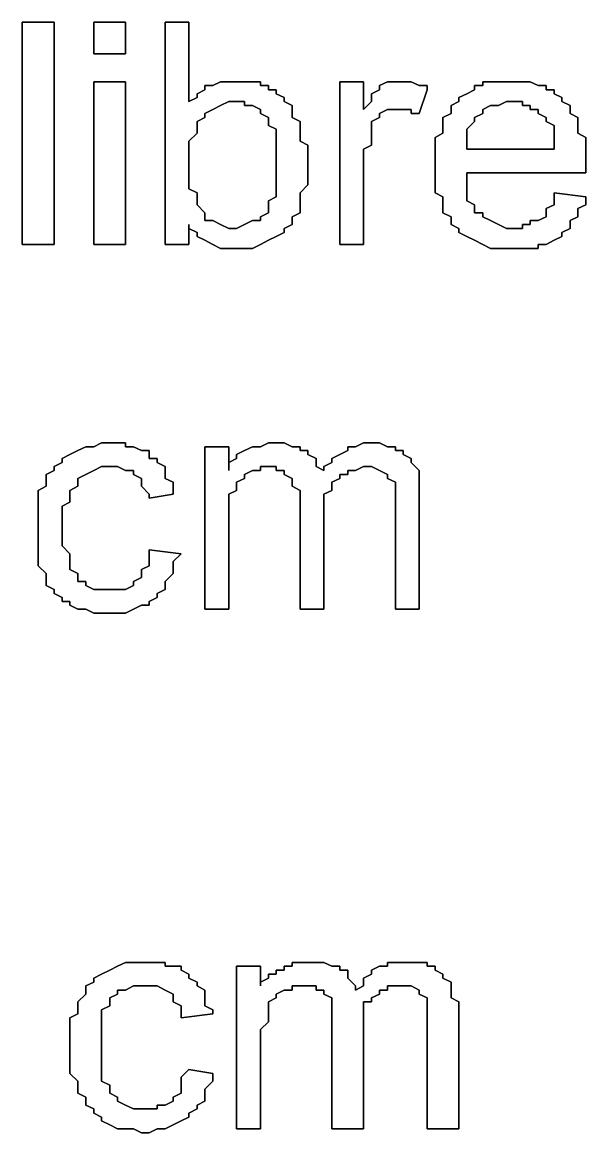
# Model space of a CAD drawing. Header units: metres. Extents: x 2.9 to 42.8, y 1.7 to 28.7.
# Drawn here: x 38.5762 to 38.8267, y 20.2424 to 20.7363 of the extents above; entities that cross this region are included whole.
import ezdxf

# ---------------------------------------------------------------- set-up
doc = ezdxf.new("R2010")
doc.units = ezdxf.units.M
doc.layers.add('GRIS', color=8, linetype='Continuous')

msp = doc.modelspace()

# ---------------------------------------------------------------- linework, layer by layer
at = {"layer": 'GRIS', "lineweight": -3}
for points in [[(38.5904, 20.7363), (38.5762, 20.7363), (38.5904, 20.7363)], [(38.5762, 20.7363), (38.5762, 20.6375), (38.5762, 20.7363)], [(38.5904, 20.6375), (38.5904, 20.7363), (38.5904, 20.6375)], [(38.6221, 20.7363), (38.608, 20.7363), (38.6221, 20.7363)], [(38.608, 20.7363), (38.608, 20.7222), (38.608, 20.7363)], [(38.6221, 20.7222), (38.6221, 20.7363), (38.6221, 20.7222)], [(38.6503, 20.7363), (38.6398, 20.7363), (38.6503, 20.7363)], [(38.6398, 20.7363), (38.6398, 20.6375), (38.6398, 20.7363)], [(38.6503, 20.701), (38.6503, 20.7363), (38.6503, 20.701)], [(38.608, 20.7222), (38.6221, 20.7222), (38.608, 20.7222)], [(38.6221, 20.7098), (38.608, 20.7098), (38.6221, 20.7098)], [(38.608, 20.7098), (38.608, 20.6375), (38.608, 20.7098)], [(38.6221, 20.6375), (38.6221, 20.7098), (38.6221, 20.6375)], [(38.6644, 20.7098), (38.6609, 20.7081), (38.6644, 20.7098)], [(38.668, 20.7098), (38.6644, 20.7098), (38.668, 20.7098)], [(38.6715, 20.7098), (38.668, 20.7098), (38.6715, 20.7098)], [(38.675, 20.7098), (38.6715, 20.7098), (38.675, 20.7098)], [(38.6786, 20.7098), (38.675, 20.7098), (38.6786, 20.7098)], [(38.6821, 20.7098), (38.6786, 20.7098), (38.6821, 20.7098)], [(38.6821, 20.7081), (38.6821, 20.7098), (38.6821, 20.7081)], [(38.7279, 20.7098), (38.7174, 20.7098), (38.7279, 20.7098)], [(38.7174, 20.7098), (38.7174, 20.6375), (38.7174, 20.7098)], [(38.7279, 20.6975), (38.7279, 20.7098), (38.7279, 20.6975)], [(38.7385, 20.7098), (38.735, 20.7081), (38.7385, 20.7098)], [(38.7421, 20.7098), (38.7385, 20.7098), (38.7421, 20.7098)], [(38.7456, 20.7098), (38.7421, 20.7098), (38.7456, 20.7098)], [(38.7491, 20.7098), (38.7456, 20.7098), (38.7491, 20.7098)], [(38.7526, 20.7081), (38.7491, 20.7098), (38.7526, 20.7081)], [(38.7844, 20.7098), (38.7809, 20.7098), (38.7844, 20.7098)], [(38.7809, 20.7098), (38.7809, 20.7081), (38.7809, 20.7098)], [(38.7879, 20.7098), (38.7844, 20.7098), (38.7879, 20.7098)], [(38.7914, 20.7098), (38.7879, 20.7098), (38.7914, 20.7098)], [(38.795, 20.7098), (38.7914, 20.7098), (38.795, 20.7098)], [(38.7985, 20.7098), (38.795, 20.7098), (38.7985, 20.7098)], [(38.802, 20.7098), (38.7985, 20.7098), (38.802, 20.7098)], [(38.8056, 20.7081), (38.802, 20.7098), (38.8056, 20.7081)], [(38.6574, 20.7063), (38.6539, 20.7045), (38.6574, 20.7063)], [(38.6539, 20.7045), (38.6539, 20.7028), (38.6539, 20.7045)], [(38.6609, 20.7081), (38.6574, 20.7081), (38.6609, 20.7081)], [(38.6574, 20.7081), (38.6574, 20.7063), (38.6574, 20.7081)], [(38.6856, 20.7081), (38.6821, 20.7081), (38.6856, 20.7081)], [(38.6856, 20.7063), (38.6856, 20.7081), (38.6856, 20.7063)], [(38.6891, 20.7063), (38.6856, 20.7063), (38.6891, 20.7063)], [(38.6891, 20.7045), (38.6891, 20.7063), (38.6891, 20.7045)], [(38.6927, 20.7028), (38.6891, 20.7045), (38.6927, 20.7028)], [(38.735, 20.7063), (38.7315, 20.7045), (38.735, 20.7063)], [(38.7315, 20.7045), (38.7315, 20.7028), (38.7315, 20.7045)], [(38.735, 20.7081), (38.735, 20.7063), (38.735, 20.7081)], [(38.7562, 20.7081), (38.7526, 20.7081), (38.7562, 20.7081)], [(38.7526, 20.6957), (38.7562, 20.7063), (38.7526, 20.6957)], [(38.7562, 20.7063), (38.7562, 20.7081), (38.7562, 20.7063)], [(38.7738, 20.7045), (38.7703, 20.7028), (38.7738, 20.7045)], [(38.7773, 20.7063), (38.7738, 20.7045), (38.7773, 20.7063)], [(38.7809, 20.7081), (38.7773, 20.7081), (38.7809, 20.7081)], [(38.7773, 20.7081), (38.7773, 20.7063), (38.7773, 20.7081)], [(38.8091, 20.7081), (38.8056, 20.7081), (38.8091, 20.7081)], [(38.8091, 20.7063), (38.8091, 20.7081), (38.8091, 20.7063)], [(38.8126, 20.7063), (38.8091, 20.7063), (38.8126, 20.7063)], [(38.8126, 20.7045), (38.8126, 20.7063), (38.8126, 20.7045)], [(38.8161, 20.7028), (38.8126, 20.7045), (38.8161, 20.7028)], [(38.6539, 20.7028), (38.6503, 20.701), (38.6539, 20.7028)], [(38.6644, 20.6992), (38.668, 20.701), (38.6644, 20.6992)], [(38.668, 20.701), (38.6715, 20.701), (38.668, 20.701)], [(38.6715, 20.701), (38.675, 20.701), (38.6715, 20.701)], [(38.675, 20.701), (38.675, 20.6992), (38.675, 20.701)], [(38.6927, 20.701), (38.6927, 20.7028), (38.6927, 20.701)], [(38.6962, 20.6992), (38.6927, 20.701), (38.6962, 20.6992)], [(38.7315, 20.701), (38.7279, 20.6975), (38.7315, 20.701)], [(38.7315, 20.7028), (38.7315, 20.701), (38.7315, 20.7028)], [(38.7703, 20.701), (38.7668, 20.6992), (38.7703, 20.701)], [(38.7703, 20.7028), (38.7703, 20.701), (38.7703, 20.7028)], [(38.7879, 20.6992), (38.7914, 20.701), (38.7879, 20.6992)], [(38.7914, 20.701), (38.795, 20.701), (38.7914, 20.701)], [(38.795, 20.701), (38.7985, 20.701), (38.795, 20.701)], [(38.7985, 20.701), (38.7985, 20.6992), (38.7985, 20.701)], [(38.8161, 20.701), (38.8161, 20.7028), (38.8161, 20.701)], [(38.8197, 20.6992), (38.8161, 20.701), (38.8197, 20.6992)], [(38.6574, 20.6957), (38.6609, 20.6975), (38.6574, 20.6957)], [(38.6574, 20.6939), (38.6574, 20.6957), (38.6574, 20.6939)], [(38.6609, 20.6975), (38.6644, 20.6992), (38.6609, 20.6975)], [(38.675, 20.6992), (38.6786, 20.6992), (38.675, 20.6992)], [(38.6786, 20.6992), (38.6821, 20.6975), (38.6786, 20.6992)], [(38.6821, 20.6975), (38.6821, 20.6957), (38.6821, 20.6975)], [(38.6821, 20.6957), (38.6856, 20.6939), (38.6821, 20.6957)], [(38.6962, 20.6975), (38.6962, 20.6992), (38.6962, 20.6975)], [(38.6962, 20.6939), (38.6962, 20.6975), (38.6962, 20.6939)], [(38.735, 20.6957), (38.7385, 20.6975), (38.735, 20.6957)], [(38.735, 20.6939), (38.735, 20.6957), (38.735, 20.6939)], [(38.7385, 20.6975), (38.7421, 20.6975), (38.7385, 20.6975)], [(38.7421, 20.6975), (38.7456, 20.6975), (38.7421, 20.6975)], [(38.7456, 20.6975), (38.7491, 20.6975), (38.7456, 20.6975)], [(38.7491, 20.6975), (38.7491, 20.6957), (38.7491, 20.6975)], [(38.7491, 20.6957), (38.7526, 20.6957), (38.7491, 20.6957)], [(38.7668, 20.6957), (38.7632, 20.6939), (38.7668, 20.6957)], [(38.7668, 20.6992), (38.7668, 20.6975), (38.7668, 20.6992)], [(38.7668, 20.6975), (38.7668, 20.6957), (38.7668, 20.6975)], [(38.7773, 20.6939), (38.7809, 20.6957), (38.7773, 20.6939)], [(38.7809, 20.6975), (38.7844, 20.6992), (38.7809, 20.6975)], [(38.7809, 20.6957), (38.7809, 20.6975), (38.7809, 20.6957)], [(38.7844, 20.6992), (38.7879, 20.6992), (38.7844, 20.6992)], [(38.7985, 20.6992), (38.802, 20.6992), (38.7985, 20.6992)], [(38.802, 20.6992), (38.802, 20.6975), (38.802, 20.6992)], [(38.802, 20.6975), (38.8056, 20.6975), (38.802, 20.6975)], [(38.8056, 20.6975), (38.8056, 20.6957), (38.8056, 20.6975)], [(38.8056, 20.6957), (38.8091, 20.6939), (38.8056, 20.6957)], [(38.8197, 20.6975), (38.8197, 20.6992), (38.8197, 20.6975)], [(38.8197, 20.6957), (38.8197, 20.6975), (38.8197, 20.6957)], [(38.8232, 20.6939), (38.8197, 20.6957), (38.8232, 20.6939)], [(38.6539, 20.6922), (38.6574, 20.6939), (38.6539, 20.6922)], [(38.6539, 20.6904), (38.6539, 20.6922), (38.6539, 20.6904)], [(38.6539, 20.6887), (38.6539, 20.6904), (38.6539, 20.6887)], [(38.6856, 20.6939), (38.6856, 20.6922), (38.6856, 20.6939)], [(38.6856, 20.6922), (38.6856, 20.6904), (38.6856, 20.6922)], [(38.6856, 20.6904), (38.6891, 20.6887), (38.6856, 20.6904)], [(38.6997, 20.6922), (38.6962, 20.6939), (38.6997, 20.6922)], [(38.6997, 20.6904), (38.6997, 20.6922), (38.6997, 20.6904)], [(38.6997, 20.6887), (38.6997, 20.6904), (38.6997, 20.6887)], [(38.7315, 20.6922), (38.735, 20.6939), (38.7315, 20.6922)], [(38.7315, 20.6904), (38.7315, 20.6922), (38.7315, 20.6904)], [(38.7315, 20.6887), (38.7315, 20.6904), (38.7315, 20.6887)], [(38.7632, 20.6939), (38.7632, 20.6922), (38.7632, 20.6939)], [(38.7632, 20.6922), (38.7632, 20.6904), (38.7632, 20.6922)], [(38.7632, 20.6904), (38.7632, 20.6869), (38.7632, 20.6904)], [(38.7738, 20.6887), (38.7773, 20.6922), (38.7738, 20.6887)], [(38.7773, 20.6922), (38.7773, 20.6939), (38.7773, 20.6922)], [(38.8091, 20.6939), (38.8091, 20.6922), (38.8091, 20.6939)], [(38.8091, 20.6922), (38.8126, 20.6904), (38.8091, 20.6922)], [(38.8126, 20.6904), (38.8126, 20.6869), (38.8126, 20.6904)], [(38.8232, 20.6922), (38.8232, 20.6939), (38.8232, 20.6922)], [(38.8232, 20.6904), (38.8232, 20.6922), (38.8232, 20.6904)], [(38.8232, 20.6869), (38.8232, 20.6904), (38.8232, 20.6869)], [(38.6503, 20.6834), (38.6539, 20.6869), (38.6503, 20.6834)], [(38.6539, 20.6869), (38.6539, 20.6887), (38.6539, 20.6869)], [(38.6891, 20.6887), (38.6891, 20.6869), (38.6891, 20.6887)], [(38.6891, 20.6869), (38.6891, 20.6834), (38.6891, 20.6869)], [(38.6997, 20.6869), (38.6997, 20.6887), (38.6997, 20.6869)], [(38.6997, 20.6834), (38.6997, 20.6869), (38.6997, 20.6834)], [(38.7315, 20.6869), (38.7315, 20.6887), (38.7315, 20.6869)], [(38.7315, 20.6851), (38.7315, 20.6869), (38.7315, 20.6851)], [(38.7315, 20.6816), (38.7315, 20.6851), (38.7315, 20.6816)], [(38.7632, 20.6869), (38.7597, 20.6851), (38.7632, 20.6869)], [(38.7597, 20.6851), (38.7597, 20.6834), (38.7597, 20.6851)], [(38.7738, 20.6869), (38.7738, 20.6887), (38.7738, 20.6869)], [(38.7738, 20.6851), (38.7738, 20.6869), (38.7738, 20.6851)], [(38.7738, 20.6834), (38.7738, 20.6851), (38.7738, 20.6834)], [(38.8126, 20.6869), (38.8126, 20.6851), (38.8126, 20.6869)], [(38.8126, 20.6851), (38.8126, 20.6834), (38.8126, 20.6851)], [(38.8267, 20.6851), (38.8232, 20.6869), (38.8267, 20.6851)], [(38.8267, 20.6834), (38.8267, 20.6851), (38.8267, 20.6834)], [(38.6503, 20.6816), (38.6503, 20.6834), (38.6503, 20.6816)], [(38.6503, 20.6798), (38.6503, 20.6816), (38.6503, 20.6798)], [(38.6503, 20.6763), (38.6503, 20.6798), (38.6503, 20.6763)], [(38.6891, 20.6834), (38.6891, 20.6816), (38.6891, 20.6834)], [(38.6891, 20.6816), (38.6891, 20.6781), (38.6891, 20.6816)], [(38.7032, 20.6816), (38.6997, 20.6834), (38.7032, 20.6816)], [(38.7032, 20.6798), (38.7032, 20.6816), (38.7032, 20.6798)], [(38.7032, 20.6763), (38.7032, 20.6798), (38.7032, 20.6763)], [(38.7279, 20.6798), (38.7315, 20.6816), (38.7279, 20.6798)], [(38.7279, 20.6763), (38.7279, 20.6798), (38.7279, 20.6763)], [(38.7597, 20.6834), (38.7597, 20.6798), (38.7597, 20.6834)], [(38.7597, 20.6798), (38.7597, 20.6781), (38.7597, 20.6798)], [(38.7738, 20.6798), (38.7738, 20.6834), (38.7738, 20.6798)], [(38.8126, 20.6798), (38.7738, 20.6798), (38.8126, 20.6798)], [(38.8126, 20.6834), (38.8126, 20.6798), (38.8126, 20.6834)], [(38.8267, 20.6798), (38.8267, 20.6834), (38.8267, 20.6798)], [(38.8267, 20.6781), (38.8267, 20.6798), (38.8267, 20.6781)], [(38.6503, 20.6728), (38.6503, 20.6763), (38.6503, 20.6728)], [(38.6891, 20.6781), (38.6891, 20.6763), (38.6891, 20.6781)], [(38.6891, 20.6763), (38.6891, 20.6728), (38.6891, 20.6763)], [(38.7032, 20.6745), (38.7032, 20.6763), (38.7032, 20.6745)], [(38.7279, 20.6745), (38.7279, 20.6763), (38.7279, 20.6745)], [(38.7597, 20.6781), (38.7597, 20.6745), (38.7597, 20.6781)], [(38.8267, 20.6745), (38.8267, 20.6781), (38.8267, 20.6745)], [(38.6503, 20.671), (38.6503, 20.6728), (38.6503, 20.671)], [(38.6503, 20.6675), (38.6503, 20.671), (38.6503, 20.6675)], [(38.6891, 20.6728), (38.6891, 20.6693), (38.6891, 20.6728)], [(38.7032, 20.671), (38.7032, 20.6745), (38.7032, 20.671)], [(38.7032, 20.6693), (38.7032, 20.671), (38.7032, 20.6693)], [(38.7279, 20.6375), (38.7279, 20.6745), (38.7279, 20.6375)], [(38.7597, 20.6745), (38.7597, 20.6728), (38.7597, 20.6745)], [(38.7597, 20.6728), (38.7597, 20.671), (38.7597, 20.6728)], [(38.7597, 20.671), (38.7597, 20.6675), (38.7597, 20.671)], [(38.8267, 20.6728), (38.8267, 20.6745), (38.8267, 20.6728)], [(38.8267, 20.671), (38.8267, 20.6728), (38.8267, 20.671)], [(38.8267, 20.6693), (38.8267, 20.671), (38.8267, 20.6693)], [(38.6503, 20.664), (38.6503, 20.6675), (38.6503, 20.664)], [(38.6891, 20.6693), (38.6891, 20.6657), (38.6891, 20.6693)], [(38.6891, 20.6657), (38.6891, 20.664), (38.6891, 20.6657)], [(38.7032, 20.6657), (38.7032, 20.6693), (38.7032, 20.6657)], [(38.7032, 20.664), (38.7032, 20.6657), (38.7032, 20.664)], [(38.7597, 20.6675), (38.7597, 20.6657), (38.7597, 20.6675)], [(38.7597, 20.6657), (38.7597, 20.6622), (38.7597, 20.6657)], [(38.7738, 20.6675), (38.7738, 20.6693), (38.7738, 20.6675)], [(38.7738, 20.6693), (38.8267, 20.6693), (38.7738, 20.6693)], [(38.7738, 20.664), (38.7738, 20.6675), (38.7738, 20.664)], [(38.6503, 20.6622), (38.6503, 20.664), (38.6503, 20.6622)], [(38.6539, 20.6604), (38.6503, 20.6622), (38.6539, 20.6604)], [(38.6539, 20.6587), (38.6539, 20.6604), (38.6539, 20.6587)], [(38.6891, 20.664), (38.6891, 20.6622), (38.6891, 20.664)], [(38.6891, 20.6622), (38.6891, 20.6587), (38.6891, 20.6622)], [(38.6997, 20.6604), (38.7032, 20.664), (38.6997, 20.6604)], [(38.6997, 20.6587), (38.6997, 20.6604), (38.6997, 20.6587)], [(38.7597, 20.6622), (38.7597, 20.6604), (38.7597, 20.6622)], [(38.7597, 20.6604), (38.7632, 20.6587), (38.7597, 20.6604)], [(38.7738, 20.6622), (38.7738, 20.664), (38.7738, 20.6622)], [(38.7738, 20.6604), (38.7738, 20.6622), (38.7738, 20.6604)], [(38.7738, 20.6569), (38.7738, 20.6604), (38.7738, 20.6569)], [(38.8126, 20.6604), (38.8126, 20.6587), (38.8126, 20.6604)], [(38.8267, 20.6587), (38.8126, 20.6604), (38.8267, 20.6587)], [(38.6539, 20.6569), (38.6539, 20.6587), (38.6539, 20.6569)], [(38.6539, 20.6551), (38.6539, 20.6569), (38.6539, 20.6551)], [(38.6574, 20.6516), (38.6539, 20.6551), (38.6574, 20.6516)], [(38.6891, 20.6587), (38.6856, 20.6569), (38.6891, 20.6587)], [(38.6856, 20.6569), (38.6856, 20.6551), (38.6856, 20.6569)], [(38.6856, 20.6551), (38.6856, 20.6534), (38.6856, 20.6551)], [(38.6997, 20.6569), (38.6997, 20.6587), (38.6997, 20.6569)], [(38.6997, 20.6551), (38.6997, 20.6569), (38.6997, 20.6551)], [(38.6997, 20.6516), (38.6997, 20.6551), (38.6997, 20.6516)], [(38.7632, 20.6587), (38.7632, 20.6551), (38.7632, 20.6587)], [(38.7632, 20.6551), (38.7632, 20.6534), (38.7632, 20.6551)], [(38.7773, 20.6551), (38.7738, 20.6569), (38.7773, 20.6551)], [(38.7773, 20.6534), (38.7773, 20.6551), (38.7773, 20.6534)], [(38.8126, 20.6551), (38.8091, 20.6534), (38.8126, 20.6551)], [(38.8126, 20.6587), (38.8126, 20.6551), (38.8126, 20.6587)], [(38.8232, 20.6534), (38.8267, 20.6551), (38.8232, 20.6534)], [(38.8267, 20.6551), (38.8267, 20.6587), (38.8267, 20.6551)], [(38.6574, 20.6498), (38.6574, 20.6516), (38.6574, 20.6498)], [(38.6856, 20.6516), (38.6821, 20.6498), (38.6856, 20.6516)], [(38.6856, 20.6534), (38.6856, 20.6516), (38.6856, 20.6534)], [(38.6962, 20.6498), (38.6997, 20.6516), (38.6962, 20.6498)], [(38.7632, 20.6534), (38.7632, 20.6516), (38.7632, 20.6534)], [(38.7632, 20.6516), (38.7668, 20.6498), (38.7632, 20.6516)], [(38.7773, 20.6516), (38.7773, 20.6534), (38.7773, 20.6516)], [(38.7809, 20.6516), (38.7773, 20.6516), (38.7809, 20.6516)], [(38.7809, 20.6498), (38.7809, 20.6516), (38.7809, 20.6498)], [(38.8091, 20.6534), (38.8091, 20.6516), (38.8091, 20.6534)], [(38.8091, 20.6516), (38.8091, 20.6498), (38.8091, 20.6516)], [(38.8232, 20.6516), (38.8232, 20.6534), (38.8232, 20.6516)], [(38.8232, 20.6498), (38.8232, 20.6516), (38.8232, 20.6498)], [(38.6503, 20.6375), (38.6503, 20.6463), (38.6503, 20.6375)], [(38.6503, 20.6463), (38.6503, 20.6446), (38.6503, 20.6463)], [(38.6574, 20.6481), (38.6574, 20.6498), (38.6574, 20.6481)], [(38.6609, 20.6481), (38.6574, 20.6481), (38.6609, 20.6481)], [(38.6644, 20.6463), (38.6609, 20.6481), (38.6644, 20.6463)], [(38.668, 20.6446), (38.6644, 20.6463), (38.668, 20.6446)], [(38.675, 20.6463), (38.6715, 20.6446), (38.675, 20.6463)], [(38.6786, 20.6481), (38.675, 20.6463), (38.6786, 20.6481)], [(38.6821, 20.6481), (38.6786, 20.6481), (38.6821, 20.6481)], [(38.6821, 20.6498), (38.6821, 20.6481), (38.6821, 20.6498)], [(38.6927, 20.6446), (38.6962, 20.6463), (38.6927, 20.6446)], [(38.6962, 20.6481), (38.6962, 20.6498), (38.6962, 20.6481)], [(38.6962, 20.6463), (38.6962, 20.6481), (38.6962, 20.6463)], [(38.7668, 20.6498), (38.7668, 20.6481), (38.7668, 20.6498)], [(38.7668, 20.6481), (38.7668, 20.6463), (38.7668, 20.6481)], [(38.7668, 20.6463), (38.7703, 20.6446), (38.7668, 20.6463)], [(38.7844, 20.6481), (38.7809, 20.6498), (38.7844, 20.6481)], [(38.7879, 20.6463), (38.7844, 20.6481), (38.7879, 20.6463)], [(38.7914, 20.6446), (38.7879, 20.6463), (38.7914, 20.6446)], [(38.802, 20.6463), (38.7985, 20.6463), (38.802, 20.6463)], [(38.7985, 20.6463), (38.7985, 20.6446), (38.7985, 20.6463)], [(38.8056, 20.6481), (38.802, 20.6481), (38.8056, 20.6481)], [(38.802, 20.6481), (38.802, 20.6463), (38.802, 20.6481)], [(38.8091, 20.6498), (38.8056, 20.6481), (38.8091, 20.6498)], [(38.8197, 20.6481), (38.8232, 20.6498), (38.8197, 20.6481)], [(38.8197, 20.6463), (38.8197, 20.6481), (38.8197, 20.6463)], [(38.8197, 20.6446), (38.8197, 20.6463), (38.8197, 20.6446)], [(38.6503, 20.6446), (38.6539, 20.6428), (38.6503, 20.6446)], [(38.6539, 20.6428), (38.6539, 20.641), (38.6539, 20.6428)], [(38.6539, 20.641), (38.6574, 20.6393), (38.6539, 20.641)], [(38.6715, 20.6446), (38.668, 20.6446), (38.6715, 20.6446)], [(38.6856, 20.6393), (38.6891, 20.641), (38.6856, 20.6393)], [(38.6891, 20.641), (38.6927, 20.6428), (38.6891, 20.641)], [(38.6927, 20.6428), (38.6927, 20.6446), (38.6927, 20.6428)], [(38.7703, 20.6446), (38.7703, 20.6428), (38.7703, 20.6446)], [(38.7703, 20.6428), (38.7738, 20.641), (38.7703, 20.6428)], [(38.7738, 20.641), (38.7773, 20.6393), (38.7738, 20.641)], [(38.795, 20.6446), (38.7914, 20.6446), (38.795, 20.6446)], [(38.7985, 20.6446), (38.795, 20.6446), (38.7985, 20.6446)], [(38.8126, 20.6393), (38.8161, 20.641), (38.8126, 20.6393)], [(38.8161, 20.6428), (38.8197, 20.6446), (38.8161, 20.6428)], [(38.8161, 20.641), (38.8161, 20.6428), (38.8161, 20.641)], [(38.5762, 20.6375), (38.5904, 20.6375), (38.5762, 20.6375)], [(38.608, 20.6375), (38.6221, 20.6375), (38.608, 20.6375)], [(38.6398, 20.6375), (38.6503, 20.6375), (38.6398, 20.6375)], [(38.6574, 20.6393), (38.6609, 20.6375), (38.6574, 20.6393)], [(38.6609, 20.6375), (38.6644, 20.6357), (38.6609, 20.6375)], [(38.6644, 20.6357), (38.668, 20.6357), (38.6644, 20.6357)], [(38.668, 20.6357), (38.6715, 20.6357), (38.668, 20.6357)], [(38.6715, 20.6357), (38.675, 20.6357), (38.6715, 20.6357)], [(38.675, 20.6357), (38.6786, 20.6357), (38.675, 20.6357)], [(38.6786, 20.6357), (38.6821, 20.6375), (38.6786, 20.6357)], [(38.6821, 20.6375), (38.6856, 20.6393), (38.6821, 20.6375)], [(38.7174, 20.6375), (38.7279, 20.6375), (38.7174, 20.6375)], [(38.7773, 20.6393), (38.7809, 20.6375), (38.7773, 20.6393)], [(38.7809, 20.6375), (38.7844, 20.6357), (38.7809, 20.6375)], [(38.7844, 20.6357), (38.7879, 20.6357), (38.7844, 20.6357)], [(38.7879, 20.6357), (38.7914, 20.6357), (38.7879, 20.6357)], [(38.7914, 20.6357), (38.795, 20.6357), (38.7914, 20.6357)], [(38.795, 20.6357), (38.7985, 20.6357), (38.795, 20.6357)], [(38.7985, 20.6357), (38.802, 20.6357), (38.7985, 20.6357)], [(38.802, 20.6357), (38.8056, 20.6357), (38.802, 20.6357)], [(38.8056, 20.6357), (38.8056, 20.6375), (38.8056, 20.6357)], [(38.8056, 20.6375), (38.8091, 20.6375), (38.8056, 20.6375)], [(38.8091, 20.6375), (38.8126, 20.6393), (38.8091, 20.6375)], [(38.6045, 20.5475), (38.6009, 20.5458), (38.6045, 20.5475)], [(38.608, 20.5475), (38.6045, 20.5475), (38.608, 20.5475)], [(38.6115, 20.5493), (38.608, 20.5475), (38.6115, 20.5493)], [(38.6151, 20.5493), (38.6115, 20.5493), (38.6151, 20.5493)], [(38.6186, 20.5493), (38.6151, 20.5493), (38.6186, 20.5493)], [(38.6221, 20.5493), (38.6186, 20.5493), (38.6221, 20.5493)], [(38.6221, 20.5475), (38.6221, 20.5493), (38.6221, 20.5475)], [(38.6256, 20.5475), (38.6221, 20.5475), (38.6256, 20.5475)], [(38.6292, 20.5458), (38.6256, 20.5475), (38.6292, 20.5458)], [(38.668, 20.5475), (38.6574, 20.5475), (38.668, 20.5475)], [(38.6574, 20.5475), (38.6574, 20.4752), (38.6574, 20.5475)], [(38.668, 20.537), (38.668, 20.5475), (38.668, 20.537)], [(38.6786, 20.5475), (38.675, 20.5458), (38.6786, 20.5475)], [(38.6821, 20.5475), (38.6786, 20.5475), (38.6821, 20.5475)], [(38.6856, 20.5493), (38.6821, 20.5475), (38.6856, 20.5493)], [(38.6891, 20.5493), (38.6856, 20.5493), (38.6891, 20.5493)], [(38.6927, 20.5493), (38.6891, 20.5493), (38.6927, 20.5493)], [(38.6962, 20.5475), (38.6927, 20.5493), (38.6962, 20.5475)], [(38.6997, 20.5475), (38.6962, 20.5475), (38.6997, 20.5475)], [(38.6997, 20.5458), (38.6997, 20.5475), (38.6997, 20.5458)], [(38.7244, 20.5475), (38.7209, 20.5475), (38.7244, 20.5475)], [(38.7209, 20.5475), (38.7209, 20.5458), (38.7209, 20.5475)], [(38.7279, 20.5493), (38.7244, 20.5475), (38.7279, 20.5493)], [(38.7315, 20.5493), (38.7279, 20.5493), (38.7315, 20.5493)], [(38.735, 20.5493), (38.7315, 20.5493), (38.735, 20.5493)], [(38.7385, 20.5475), (38.735, 20.5493), (38.7385, 20.5475)], [(38.7421, 20.5475), (38.7385, 20.5475), (38.7421, 20.5475)], [(38.7421, 20.5458), (38.7421, 20.5475), (38.7421, 20.5458)], [(38.5974, 20.544), (38.5939, 20.5422), (38.5974, 20.544)], [(38.5939, 20.5422), (38.5939, 20.5405), (38.5939, 20.5422)], [(38.6009, 20.5458), (38.5974, 20.544), (38.6009, 20.5458)], [(38.6327, 20.5458), (38.6292, 20.5458), (38.6327, 20.5458)], [(38.6327, 20.544), (38.6327, 20.5458), (38.6327, 20.544)], [(38.6327, 20.5422), (38.6327, 20.544), (38.6327, 20.5422)], [(38.6362, 20.5422), (38.6327, 20.5422), (38.6362, 20.5422)], [(38.6362, 20.5405), (38.6362, 20.5422), (38.6362, 20.5405)], [(38.6715, 20.5422), (38.668, 20.5405), (38.6715, 20.5422)], [(38.675, 20.5458), (38.6715, 20.544), (38.675, 20.5458)], [(38.6715, 20.544), (38.6715, 20.5422), (38.6715, 20.544)], [(38.7032, 20.5458), (38.6997, 20.5458), (38.7032, 20.5458)], [(38.7032, 20.544), (38.7032, 20.5458), (38.7032, 20.544)], [(38.7068, 20.5422), (38.7032, 20.544), (38.7068, 20.5422)], [(38.7068, 20.5405), (38.7068, 20.5422), (38.7068, 20.5405)], [(38.7174, 20.544), (38.7138, 20.5422), (38.7174, 20.544)], [(38.7138, 20.5422), (38.7138, 20.5405), (38.7138, 20.5422)], [(38.7209, 20.5458), (38.7174, 20.544), (38.7209, 20.5458)], [(38.7456, 20.5458), (38.7421, 20.5458), (38.7456, 20.5458)], [(38.7456, 20.544), (38.7456, 20.5458), (38.7456, 20.544)], [(38.7491, 20.5422), (38.7456, 20.544), (38.7491, 20.5422)], [(38.7491, 20.5405), (38.7491, 20.5422), (38.7491, 20.5405)], [(38.5904, 20.537), (38.5868, 20.5352), (38.5904, 20.537)], [(38.5939, 20.5405), (38.5904, 20.5387), (38.5939, 20.5405)], [(38.5904, 20.5387), (38.5904, 20.537), (38.5904, 20.5387)], [(38.6045, 20.5352), (38.608, 20.537), (38.6045, 20.5352)], [(38.608, 20.537), (38.6115, 20.5387), (38.608, 20.537)], [(38.6115, 20.5387), (38.6151, 20.5387), (38.6115, 20.5387)], [(38.6151, 20.5387), (38.6186, 20.5387), (38.6151, 20.5387)], [(38.6186, 20.5387), (38.6221, 20.537), (38.6186, 20.5387)], [(38.6221, 20.537), (38.6256, 20.537), (38.6221, 20.537)], [(38.6256, 20.537), (38.6256, 20.5352), (38.6256, 20.537)], [(38.6398, 20.5387), (38.6362, 20.5405), (38.6398, 20.5387)], [(38.6398, 20.537), (38.6398, 20.5387), (38.6398, 20.537)], [(38.6398, 20.5334), (38.6398, 20.537), (38.6398, 20.5334)], [(38.668, 20.5405), (38.668, 20.5387), (38.668, 20.5405)], [(38.668, 20.5387), (38.668, 20.537), (38.668, 20.5387)], [(38.675, 20.5352), (38.6786, 20.537), (38.675, 20.5352)], [(38.6786, 20.537), (38.6821, 20.537), (38.6786, 20.537)], [(38.6821, 20.537), (38.6821, 20.5387), (38.6821, 20.537)], [(38.6821, 20.5387), (38.6856, 20.5387), (38.6821, 20.5387)], [(38.6856, 20.5387), (38.6891, 20.5387), (38.6856, 20.5387)], [(38.6891, 20.5387), (38.6891, 20.537), (38.6891, 20.5387)], [(38.6891, 20.537), (38.6927, 20.537), (38.6891, 20.537)], [(38.6927, 20.537), (38.6927, 20.5352), (38.6927, 20.537)], [(38.7068, 20.5387), (38.7068, 20.5405), (38.7068, 20.5387)], [(38.7103, 20.537), (38.7068, 20.5387), (38.7103, 20.537)], [(38.7138, 20.5405), (38.7103, 20.5387), (38.7138, 20.5405)], [(38.7103, 20.5387), (38.7103, 20.537), (38.7103, 20.5387)], [(38.7209, 20.5352), (38.7209, 20.537), (38.7209, 20.5352)], [(38.7209, 20.537), (38.7244, 20.537), (38.7209, 20.537)], [(38.7244, 20.537), (38.7279, 20.5387), (38.7244, 20.537)], [(38.7279, 20.5387), (38.7315, 20.5387), (38.7279, 20.5387)], [(38.7315, 20.5387), (38.735, 20.537), (38.7315, 20.5387)], [(38.735, 20.537), (38.7385, 20.5352), (38.735, 20.537)], [(38.7526, 20.537), (38.7491, 20.5405), (38.7526, 20.537)], [(38.7526, 20.5352), (38.7526, 20.537), (38.7526, 20.5352)], [(38.5868, 20.5352), (38.5868, 20.5334), (38.5868, 20.5352)], [(38.5868, 20.5334), (38.5868, 20.5317), (38.5868, 20.5334)], [(38.5868, 20.5317), (38.5868, 20.5299), (38.5868, 20.5317)], [(38.6009, 20.5334), (38.6045, 20.5352), (38.6009, 20.5334)], [(38.6009, 20.5317), (38.6009, 20.5334), (38.6009, 20.5317)], [(38.6009, 20.5299), (38.6009, 20.5317), (38.6009, 20.5299)], [(38.6256, 20.5352), (38.6292, 20.5334), (38.6256, 20.5352)], [(38.6292, 20.5334), (38.6292, 20.5317), (38.6292, 20.5334)], [(38.6292, 20.5317), (38.6292, 20.5299), (38.6292, 20.5317)], [(38.6433, 20.5317), (38.6398, 20.5334), (38.6433, 20.5317)], [(38.6433, 20.5299), (38.6433, 20.5317), (38.6433, 20.5299)], [(38.6715, 20.5317), (38.675, 20.5334), (38.6715, 20.5317)], [(38.6715, 20.5299), (38.6715, 20.5317), (38.6715, 20.5299)], [(38.675, 20.5334), (38.675, 20.5352), (38.675, 20.5334)], [(38.6927, 20.5352), (38.6962, 20.5334), (38.6927, 20.5352)], [(38.6962, 20.5334), (38.6962, 20.5317), (38.6962, 20.5334)], [(38.6962, 20.5317), (38.6962, 20.5299), (38.6962, 20.5317)], [(38.7138, 20.5317), (38.7174, 20.5334), (38.7138, 20.5317)], [(38.7138, 20.5299), (38.7138, 20.5317), (38.7138, 20.5299)], [(38.7174, 20.5334), (38.7174, 20.5352), (38.7174, 20.5334)], [(38.7174, 20.5352), (38.7209, 20.5352), (38.7174, 20.5352)], [(38.7385, 20.5352), (38.7385, 20.5334), (38.7385, 20.5352)], [(38.7385, 20.5334), (38.7421, 20.5317), (38.7385, 20.5334)], [(38.7421, 20.5317), (38.7421, 20.5299), (38.7421, 20.5317)], [(38.7526, 20.5334), (38.7526, 20.5352), (38.7526, 20.5334)], [(38.7526, 20.5317), (38.7526, 20.5334), (38.7526, 20.5317)], [(38.7526, 20.5281), (38.7526, 20.5317), (38.7526, 20.5281)], [(38.5868, 20.5299), (38.5833, 20.5281), (38.5868, 20.5299)], [(38.5833, 20.5281), (38.5833, 20.5264), (38.5833, 20.5281)], [(38.5974, 20.5281), (38.6009, 20.5299), (38.5974, 20.5281)], [(38.5974, 20.5264), (38.5974, 20.5281), (38.5974, 20.5264)], [(38.6292, 20.5299), (38.6327, 20.5264), (38.6292, 20.5299)], [(38.6433, 20.5264), (38.6433, 20.5299), (38.6433, 20.5264)], [(38.668, 20.5264), (38.6715, 20.5281), (38.668, 20.5264)], [(38.6715, 20.5281), (38.6715, 20.5299), (38.6715, 20.5281)], [(38.6962, 20.5299), (38.6997, 20.5281), (38.6962, 20.5299)], [(38.6997, 20.5281), (38.6997, 20.5246), (38.6997, 20.5281)], [(38.7103, 20.5264), (38.7138, 20.5281), (38.7103, 20.5264)], [(38.7138, 20.5281), (38.7138, 20.5299), (38.7138, 20.5281)], [(38.7421, 20.5299), (38.7421, 20.5281), (38.7421, 20.5299)], [(38.7421, 20.5281), (38.7421, 20.5264), (38.7421, 20.5281)], [(38.7526, 20.5264), (38.7526, 20.5281), (38.7526, 20.5264)], [(38.5833, 20.5264), (38.5833, 20.5228), (38.5833, 20.5264)], [(38.5833, 20.5228), (38.5833, 20.5211), (38.5833, 20.5228)], [(38.5939, 20.5211), (38.5974, 20.5228), (38.5939, 20.5211)], [(38.5974, 20.5246), (38.5974, 20.5264), (38.5974, 20.5246)], [(38.5974, 20.5228), (38.5974, 20.5246), (38.5974, 20.5228)], [(38.6327, 20.5264), (38.6327, 20.5246), (38.6327, 20.5264)], [(38.6327, 20.5246), (38.6433, 20.5264), (38.6327, 20.5246)], [(38.668, 20.5246), (38.668, 20.5264), (38.668, 20.5246)], [(38.668, 20.5211), (38.668, 20.5246), (38.668, 20.5211)], [(38.6997, 20.5246), (38.6997, 20.5211), (38.6997, 20.5246)], [(38.7103, 20.5228), (38.7103, 20.5264), (38.7103, 20.5228)], [(38.7103, 20.5211), (38.7103, 20.5228), (38.7103, 20.5211)], [(38.7421, 20.5264), (38.7421, 20.5228), (38.7421, 20.5264)], [(38.7421, 20.5228), (38.7421, 20.5211), (38.7421, 20.5228)], [(38.7526, 20.5246), (38.7526, 20.5264), (38.7526, 20.5246)], [(38.7526, 20.4752), (38.7526, 20.5246), (38.7526, 20.4752)], [(38.5833, 20.5211), (38.5833, 20.5193), (38.5833, 20.5211)], [(38.5833, 20.5193), (38.5833, 20.5158), (38.5833, 20.5193)], [(38.5939, 20.5176), (38.5939, 20.5211), (38.5939, 20.5176)], [(38.5939, 20.5158), (38.5939, 20.5176), (38.5939, 20.5158)], [(38.668, 20.5193), (38.668, 20.5211), (38.668, 20.5193)], [(38.668, 20.5158), (38.668, 20.5193), (38.668, 20.5158)], [(38.6997, 20.5211), (38.6997, 20.4752), (38.6997, 20.5211)], [(38.7103, 20.5176), (38.7103, 20.5211), (38.7103, 20.5176)], [(38.7103, 20.4752), (38.7103, 20.5176), (38.7103, 20.4752)], [(38.7421, 20.5211), (38.7421, 20.4752), (38.7421, 20.5211)], [(38.5833, 20.5158), (38.5833, 20.514), (38.5833, 20.5158)], [(38.5833, 20.514), (38.5833, 20.5105), (38.5833, 20.514)], [(38.5939, 20.5123), (38.5939, 20.5158), (38.5939, 20.5123)], [(38.5939, 20.5105), (38.5939, 20.5123), (38.5939, 20.5105)], [(38.668, 20.514), (38.668, 20.5158), (38.668, 20.514)], [(38.668, 20.5123), (38.668, 20.514), (38.668, 20.5123)], [(38.668, 20.4752), (38.668, 20.5123), (38.668, 20.4752)], [(38.5833, 20.5105), (38.5833, 20.5087), (38.5833, 20.5105)], [(38.5833, 20.5087), (38.5833, 20.507), (38.5833, 20.5087)], [(38.5833, 20.507), (38.5833, 20.5034), (38.5833, 20.507)], [(38.5939, 20.5087), (38.5939, 20.5105), (38.5939, 20.5087)], [(38.5939, 20.5052), (38.5939, 20.5087), (38.5939, 20.5052)], [(38.5833, 20.5034), (38.5833, 20.5017), (38.5833, 20.5034)], [(38.5939, 20.5034), (38.5939, 20.5052), (38.5939, 20.5034)], [(38.5974, 20.4999), (38.5939, 20.5034), (38.5974, 20.4999)], [(38.5833, 20.5017), (38.5833, 20.4982), (38.5833, 20.5017)], [(38.5833, 20.4982), (38.5833, 20.4964), (38.5833, 20.4982)], [(38.5974, 20.4982), (38.5974, 20.4999), (38.5974, 20.4982)], [(38.5974, 20.4964), (38.5974, 20.4982), (38.5974, 20.4964)], [(38.6327, 20.5017), (38.6327, 20.4999), (38.6327, 20.5017)], [(38.6468, 20.4999), (38.6327, 20.5017), (38.6468, 20.4999)], [(38.6327, 20.4999), (38.6327, 20.4982), (38.6327, 20.4999)], [(38.6327, 20.4982), (38.6327, 20.4946), (38.6327, 20.4982)], [(38.6433, 20.4964), (38.6468, 20.4999), (38.6433, 20.4964)], [(38.5833, 20.4964), (38.5833, 20.4946), (38.5833, 20.4964)], [(38.5833, 20.4946), (38.5868, 20.4911), (38.5833, 20.4946)], [(38.5974, 20.4946), (38.5974, 20.4964), (38.5974, 20.4946)], [(38.5974, 20.4929), (38.5974, 20.4946), (38.5974, 20.4929)], [(38.6009, 20.4911), (38.5974, 20.4929), (38.6009, 20.4911)], [(38.6327, 20.4946), (38.6292, 20.4929), (38.6327, 20.4946)], [(38.6292, 20.4929), (38.6292, 20.4911), (38.6292, 20.4929)], [(38.6433, 20.4946), (38.6433, 20.4964), (38.6433, 20.4946)], [(38.6433, 20.4929), (38.6433, 20.4946), (38.6433, 20.4929)], [(38.6433, 20.4911), (38.6433, 20.4929), (38.6433, 20.4911)], [(38.5868, 20.4911), (38.5868, 20.4893), (38.5868, 20.4911)], [(38.5868, 20.4893), (38.5868, 20.4876), (38.5868, 20.4893)], [(38.5868, 20.4876), (38.5868, 20.4858), (38.5868, 20.4876)], [(38.6009, 20.4893), (38.6009, 20.4911), (38.6009, 20.4893)], [(38.6009, 20.4876), (38.6009, 20.4893), (38.6009, 20.4876)], [(38.6045, 20.4876), (38.6009, 20.4876), (38.6045, 20.4876)], [(38.6045, 20.4858), (38.6045, 20.4876), (38.6045, 20.4858)], [(38.6292, 20.4893), (38.6256, 20.4876), (38.6292, 20.4893)], [(38.6256, 20.4876), (38.6256, 20.4858), (38.6256, 20.4876)], [(38.6292, 20.4911), (38.6292, 20.4893), (38.6292, 20.4911)], [(38.6398, 20.4876), (38.6433, 20.4911), (38.6398, 20.4876)], [(38.6398, 20.4858), (38.6398, 20.4876), (38.6398, 20.4858)], [(38.5868, 20.4858), (38.5904, 20.484), (38.5868, 20.4858)], [(38.5904, 20.484), (38.5904, 20.4823), (38.5904, 20.484)], [(38.5904, 20.4823), (38.5939, 20.4805), (38.5904, 20.4823)], [(38.608, 20.484), (38.6045, 20.4858), (38.608, 20.484)], [(38.6115, 20.484), (38.608, 20.484), (38.6115, 20.484)], [(38.6151, 20.484), (38.6115, 20.484), (38.6151, 20.484)], [(38.6186, 20.484), (38.6151, 20.484), (38.6186, 20.484)], [(38.6221, 20.484), (38.6186, 20.484), (38.6221, 20.484)], [(38.6256, 20.4858), (38.6221, 20.484), (38.6256, 20.4858)], [(38.6362, 20.4823), (38.6398, 20.484), (38.6362, 20.4823)], [(38.6362, 20.4805), (38.6362, 20.4823), (38.6362, 20.4805)], [(38.6398, 20.484), (38.6398, 20.4858), (38.6398, 20.484)], [(38.5939, 20.4805), (38.5939, 20.4787), (38.5939, 20.4805)], [(38.5939, 20.4787), (38.5974, 20.4787), (38.5939, 20.4787)], [(38.5974, 20.4787), (38.5974, 20.477), (38.5974, 20.4787)], [(38.6327, 20.4787), (38.6362, 20.4805), (38.6327, 20.4787)], [(38.6327, 20.477), (38.6327, 20.4787), (38.6327, 20.477)], [(38.5974, 20.477), (38.6009, 20.4752), (38.5974, 20.477)], [(38.6009, 20.4752), (38.6045, 20.4752), (38.6009, 20.4752)], [(38.6045, 20.4752), (38.608, 20.4735), (38.6045, 20.4752)], [(38.608, 20.4735), (38.6115, 20.4735), (38.608, 20.4735)], [(38.6115, 20.4735), (38.6151, 20.4735), (38.6115, 20.4735)], [(38.6151, 20.4735), (38.6186, 20.4735), (38.6151, 20.4735)], [(38.6186, 20.4735), (38.6221, 20.4735), (38.6186, 20.4735)], [(38.6221, 20.4735), (38.6256, 20.4752), (38.6221, 20.4735)], [(38.6256, 20.4752), (38.6292, 20.477), (38.6256, 20.4752)], [(38.6292, 20.477), (38.6327, 20.477), (38.6292, 20.477)], [(38.6574, 20.4752), (38.668, 20.4752), (38.6574, 20.4752)], [(38.6997, 20.4752), (38.7103, 20.4752), (38.6997, 20.4752)], [(38.7421, 20.4752), (38.7526, 20.4752), (38.7421, 20.4752)], [(38.6151, 20.3147), (38.6115, 20.3129), (38.6151, 20.3147)], [(38.6186, 20.3165), (38.6151, 20.3147), (38.6186, 20.3165)], [(38.6221, 20.3182), (38.6186, 20.3165), (38.6221, 20.3182)], [(38.6256, 20.3182), (38.6221, 20.3182), (38.6256, 20.3182)], [(38.6292, 20.3182), (38.6256, 20.3182), (38.6292, 20.3182)], [(38.6327, 20.3182), (38.6292, 20.3182), (38.6327, 20.3182)], [(38.6362, 20.3182), (38.6327, 20.3182), (38.6362, 20.3182)], [(38.6398, 20.3182), (38.6362, 20.3182), (38.6398, 20.3182)], [(38.6398, 20.3165), (38.6398, 20.3182), (38.6398, 20.3165)], [(38.6433, 20.3165), (38.6398, 20.3165), (38.6433, 20.3165)], [(38.6468, 20.3165), (38.6433, 20.3165), (38.6468, 20.3165)], [(38.6468, 20.3147), (38.6468, 20.3165), (38.6468, 20.3147)], [(38.6503, 20.3129), (38.6468, 20.3147), (38.6503, 20.3129)], [(38.6821, 20.3165), (38.6715, 20.3165), (38.6821, 20.3165)], [(38.6715, 20.3165), (38.6715, 20.2442), (38.6715, 20.3165)], [(38.6821, 20.3077), (38.6821, 20.3165), (38.6821, 20.3077)], [(38.6927, 20.3147), (38.6891, 20.3147), (38.6927, 20.3147)], [(38.6891, 20.3147), (38.6891, 20.3129), (38.6891, 20.3147)], [(38.6962, 20.3165), (38.6927, 20.3165), (38.6962, 20.3165)], [(38.6927, 20.3165), (38.6927, 20.3147), (38.6927, 20.3165)], [(38.6997, 20.3182), (38.6962, 20.3182), (38.6997, 20.3182)], [(38.6962, 20.3182), (38.6962, 20.3165), (38.6962, 20.3182)], [(38.7032, 20.3182), (38.6997, 20.3182), (38.7032, 20.3182)], [(38.7068, 20.3182), (38.7032, 20.3182), (38.7068, 20.3182)], [(38.7103, 20.3182), (38.7068, 20.3182), (38.7103, 20.3182)], [(38.7138, 20.3165), (38.7103, 20.3182), (38.7138, 20.3165)], [(38.7174, 20.3165), (38.7138, 20.3165), (38.7174, 20.3165)], [(38.7174, 20.3147), (38.7174, 20.3165), (38.7174, 20.3147)], [(38.7209, 20.3147), (38.7174, 20.3147), (38.7209, 20.3147)], [(38.7209, 20.3129), (38.7209, 20.3147), (38.7209, 20.3129)], [(38.735, 20.3165), (38.7315, 20.3147), (38.735, 20.3165)], [(38.7315, 20.3147), (38.7315, 20.3129), (38.7315, 20.3147)], [(38.7385, 20.3165), (38.735, 20.3165), (38.7385, 20.3165)], [(38.7421, 20.3182), (38.7385, 20.3182), (38.7421, 20.3182)], [(38.7385, 20.3182), (38.7385, 20.3165), (38.7385, 20.3182)], [(38.7456, 20.3182), (38.7421, 20.3182), (38.7456, 20.3182)], [(38.7491, 20.3182), (38.7456, 20.3182), (38.7491, 20.3182)], [(38.7526, 20.3182), (38.7491, 20.3182), (38.7526, 20.3182)], [(38.7562, 20.3182), (38.7526, 20.3182), (38.7562, 20.3182)], [(38.7562, 20.3165), (38.7562, 20.3182), (38.7562, 20.3165)], [(38.7597, 20.3165), (38.7562, 20.3165), (38.7597, 20.3165)], [(38.7597, 20.3147), (38.7597, 20.3165), (38.7597, 20.3147)], [(38.7632, 20.3129), (38.7597, 20.3147), (38.7632, 20.3129)], [(38.608, 20.3094), (38.6045, 20.3077), (38.608, 20.3094)], [(38.6115, 20.3129), (38.608, 20.3112), (38.6115, 20.3129)], [(38.608, 20.3112), (38.608, 20.3094), (38.608, 20.3112)], [(38.6503, 20.3112), (38.6503, 20.3129), (38.6503, 20.3112)], [(38.6539, 20.3094), (38.6503, 20.3112), (38.6539, 20.3094)], [(38.6539, 20.3077), (38.6539, 20.3094), (38.6539, 20.3077)], [(38.6856, 20.3112), (38.6821, 20.3094), (38.6856, 20.3112)], [(38.6821, 20.3094), (38.6821, 20.3077), (38.6821, 20.3094)], [(38.6891, 20.3129), (38.6856, 20.3129), (38.6891, 20.3129)], [(38.6856, 20.3129), (38.6856, 20.3112), (38.6856, 20.3129)], [(38.7209, 20.3112), (38.7209, 20.3129), (38.7209, 20.3112)], [(38.7244, 20.3077), (38.7209, 20.3112), (38.7244, 20.3077)], [(38.7315, 20.3129), (38.7279, 20.3112), (38.7315, 20.3129)], [(38.7279, 20.3112), (38.7279, 20.3094), (38.7279, 20.3112)], [(38.7279, 20.3094), (38.7279, 20.3077), (38.7279, 20.3094)], [(38.7632, 20.3112), (38.7632, 20.3129), (38.7632, 20.3112)], [(38.7668, 20.3094), (38.7632, 20.3112), (38.7668, 20.3094)], [(38.7668, 20.3077), (38.7668, 20.3094), (38.7668, 20.3077)], [(38.6045, 20.3077), (38.6045, 20.3059), (38.6045, 20.3077)], [(38.6045, 20.3059), (38.6045, 20.3041), (38.6045, 20.3059)], [(38.6186, 20.3041), (38.6186, 20.3059), (38.6186, 20.3041)], [(38.6186, 20.3059), (38.6221, 20.3059), (38.6186, 20.3059)], [(38.6221, 20.3059), (38.6256, 20.3077), (38.6221, 20.3059)], [(38.6256, 20.3077), (38.6292, 20.3077), (38.6256, 20.3077)], [(38.6292, 20.3077), (38.6327, 20.3077), (38.6292, 20.3077)], [(38.6327, 20.3077), (38.6362, 20.3077), (38.6327, 20.3077)], [(38.6362, 20.3077), (38.6398, 20.3059), (38.6362, 20.3077)], [(38.6398, 20.3059), (38.6433, 20.3041), (38.6398, 20.3059)], [(38.6574, 20.3059), (38.6539, 20.3077), (38.6574, 20.3059)], [(38.6574, 20.3041), (38.6574, 20.3059), (38.6574, 20.3041)], [(38.6891, 20.3041), (38.6927, 20.3059), (38.6891, 20.3041)], [(38.6927, 20.3059), (38.6962, 20.3059), (38.6927, 20.3059)], [(38.6962, 20.3059), (38.6962, 20.3077), (38.6962, 20.3059)], [(38.6962, 20.3077), (38.6997, 20.3077), (38.6962, 20.3077)], [(38.6997, 20.3077), (38.7032, 20.3077), (38.6997, 20.3077)], [(38.7032, 20.3077), (38.7068, 20.3077), (38.7032, 20.3077)], [(38.7068, 20.3077), (38.7068, 20.3059), (38.7068, 20.3077)], [(38.7068, 20.3059), (38.7103, 20.3059), (38.7068, 20.3059)], [(38.7103, 20.3059), (38.7103, 20.3041), (38.7103, 20.3059)], [(38.7279, 20.3077), (38.7244, 20.3059), (38.7279, 20.3077)], [(38.7244, 20.3059), (38.7244, 20.3077), (38.7244, 20.3059)], [(38.735, 20.3041), (38.735, 20.3059), (38.735, 20.3041)], [(38.735, 20.3059), (38.7385, 20.3059), (38.735, 20.3059)], [(38.7385, 20.3059), (38.7385, 20.3077), (38.7385, 20.3059)], [(38.7385, 20.3077), (38.7421, 20.3077), (38.7385, 20.3077)], [(38.7421, 20.3077), (38.7456, 20.3077), (38.7421, 20.3077)], [(38.7456, 20.3077), (38.7491, 20.3077), (38.7456, 20.3077)], [(38.7491, 20.3077), (38.7526, 20.3059), (38.7491, 20.3077)], [(38.7526, 20.3059), (38.7526, 20.3041), (38.7526, 20.3059)], [(38.7668, 20.3059), (38.7668, 20.3077), (38.7668, 20.3059)], [(38.7668, 20.3024), (38.7668, 20.3059), (38.7668, 20.3024)], [(38.6045, 20.3041), (38.6009, 20.3006), (38.6045, 20.3041)], [(38.6009, 20.3006), (38.6009, 20.2988), (38.6009, 20.3006)], [(38.6151, 20.3024), (38.6186, 20.3041), (38.6151, 20.3024)], [(38.6151, 20.3006), (38.6151, 20.3024), (38.6151, 20.3006)], [(38.6151, 20.2988), (38.6151, 20.3006), (38.6151, 20.2988)], [(38.6433, 20.3041), (38.6433, 20.3024), (38.6433, 20.3041)], [(38.6433, 20.3024), (38.6433, 20.3006), (38.6433, 20.3024)], [(38.6433, 20.3006), (38.6468, 20.2988), (38.6433, 20.3006)], [(38.6574, 20.3024), (38.6574, 20.3041), (38.6574, 20.3024)], [(38.6574, 20.2988), (38.6574, 20.3024), (38.6574, 20.2988)], [(38.6856, 20.3006), (38.6891, 20.3024), (38.6856, 20.3006)], [(38.6856, 20.2988), (38.6856, 20.3006), (38.6856, 20.2988)], [(38.6891, 20.3024), (38.6891, 20.3041), (38.6891, 20.3024)], [(38.7103, 20.3041), (38.7138, 20.3024), (38.7103, 20.3041)], [(38.7138, 20.3024), (38.7138, 20.2988), (38.7138, 20.3024)], [(38.7279, 20.2971), (38.7279, 20.3006), (38.7279, 20.2971)], [(38.7279, 20.3006), (38.7315, 20.3006), (38.7279, 20.3006)], [(38.7315, 20.3024), (38.735, 20.3041), (38.7315, 20.3024)], [(38.7315, 20.3006), (38.7315, 20.3024), (38.7315, 20.3006)], [(38.7526, 20.3041), (38.7562, 20.3024), (38.7526, 20.3041)], [(38.7562, 20.3024), (38.7562, 20.3006), (38.7562, 20.3024)], [(38.7562, 20.3006), (38.7562, 20.2988), (38.7562, 20.3006)], [(38.7703, 20.3006), (38.7668, 20.3024), (38.7703, 20.3006)], [(38.7703, 20.2988), (38.7703, 20.3006), (38.7703, 20.2988)], [(38.6009, 20.2953), (38.5974, 20.2935), (38.6009, 20.2953)], [(38.6009, 20.2988), (38.6009, 20.2971), (38.6009, 20.2988)], [(38.6009, 20.2971), (38.6009, 20.2953), (38.6009, 20.2971)], [(38.6115, 20.2971), (38.6151, 20.2988), (38.6115, 20.2971)], [(38.6115, 20.2953), (38.6115, 20.2971), (38.6115, 20.2953)], [(38.6115, 20.2918), (38.6115, 20.2953), (38.6115, 20.2918)], [(38.6468, 20.2988), (38.6468, 20.2971), (38.6468, 20.2988)], [(38.6468, 20.2971), (38.6468, 20.2935), (38.6468, 20.2971)], [(38.6468, 20.2935), (38.6609, 20.2953), (38.6468, 20.2935)], [(38.6609, 20.2971), (38.6574, 20.2988), (38.6609, 20.2971)], [(38.6609, 20.2953), (38.6609, 20.2971), (38.6609, 20.2953)], [(38.6856, 20.2971), (38.6856, 20.2988), (38.6856, 20.2971)], [(38.6856, 20.2953), (38.6856, 20.2971), (38.6856, 20.2953)], [(38.6856, 20.2935), (38.6856, 20.2953), (38.6856, 20.2935)], [(38.7138, 20.2988), (38.7138, 20.2971), (38.7138, 20.2988)], [(38.7138, 20.2971), (38.7138, 20.2953), (38.7138, 20.2971)], [(38.7138, 20.2953), (38.7138, 20.2918), (38.7138, 20.2953)], [(38.7279, 20.2953), (38.7279, 20.2971), (38.7279, 20.2953)], [(38.7279, 20.2935), (38.7279, 20.2953), (38.7279, 20.2935)], [(38.7562, 20.2988), (38.7562, 20.2953), (38.7562, 20.2988)], [(38.7562, 20.2953), (38.7562, 20.2935), (38.7562, 20.2953)], [(38.7703, 20.2953), (38.7703, 20.2988), (38.7703, 20.2953)], [(38.7703, 20.2935), (38.7703, 20.2953), (38.7703, 20.2935)], [(38.5974, 20.2935), (38.5974, 20.29), (38.5974, 20.2935)], [(38.5974, 20.29), (38.5974, 20.2883), (38.5974, 20.29)], [(38.6115, 20.29), (38.6115, 20.2918), (38.6115, 20.29)], [(38.6115, 20.2883), (38.6115, 20.29), (38.6115, 20.2883)], [(38.6821, 20.2883), (38.6856, 20.2918), (38.6821, 20.2883)], [(38.6856, 20.2918), (38.6856, 20.2935), (38.6856, 20.2918)], [(38.7138, 20.2918), (38.7138, 20.2442), (38.7138, 20.2918)], [(38.7279, 20.29), (38.7279, 20.2935), (38.7279, 20.29)], [(38.7279, 20.2883), (38.7279, 20.29), (38.7279, 20.2883)], [(38.7562, 20.2935), (38.7562, 20.29), (38.7562, 20.2935)], [(38.7562, 20.29), (38.7562, 20.2442), (38.7562, 20.29)], [(38.7703, 20.2442), (38.7703, 20.2935), (38.7703, 20.2442)], [(38.5974, 20.2883), (38.5974, 20.2865), (38.5974, 20.2883)], [(38.5974, 20.2865), (38.5974, 20.283), (38.5974, 20.2865)], [(38.6115, 20.2847), (38.6115, 20.2883), (38.6115, 20.2847)], [(38.6115, 20.2812), (38.6115, 20.2847), (38.6115, 20.2812)], [(38.6821, 20.2865), (38.6821, 20.2883), (38.6821, 20.2865)], [(38.6821, 20.283), (38.6821, 20.2865), (38.6821, 20.283)], [(38.7279, 20.2865), (38.7279, 20.2883), (38.7279, 20.2865)], [(38.7279, 20.2442), (38.7279, 20.2865), (38.7279, 20.2442)], [(38.5974, 20.283), (38.5974, 20.2812), (38.5974, 20.283)], [(38.5974, 20.2812), (38.5974, 20.2794), (38.5974, 20.2812)], [(38.6115, 20.2777), (38.6115, 20.2812), (38.6115, 20.2777)], [(38.6821, 20.2442), (38.6821, 20.283), (38.6821, 20.2442)], [(38.5974, 20.2794), (38.5974, 20.2759), (38.5974, 20.2794)], [(38.5974, 20.2759), (38.5974, 20.2741), (38.5974, 20.2759)], [(38.6115, 20.2741), (38.6115, 20.2777), (38.6115, 20.2741)], [(38.5974, 20.2741), (38.5974, 20.2706), (38.5974, 20.2741)], [(38.5974, 20.2706), (38.5974, 20.2688), (38.5974, 20.2706)], [(38.6115, 20.2724), (38.6115, 20.2741), (38.6115, 20.2724)], [(38.6115, 20.2706), (38.6115, 20.2724), (38.6115, 20.2706)], [(38.6115, 20.2671), (38.6115, 20.2706), (38.6115, 20.2671)], [(38.6503, 20.2706), (38.6468, 20.2671), (38.6503, 20.2706)], [(38.6609, 20.2688), (38.6503, 20.2706), (38.6609, 20.2688)], [(38.5974, 20.2688), (38.6009, 20.2653), (38.5974, 20.2688)], [(38.6009, 20.2653), (38.6009, 20.2636), (38.6009, 20.2653)], [(38.6115, 20.2653), (38.6115, 20.2671), (38.6115, 20.2653)], [(38.6151, 20.2636), (38.6115, 20.2653), (38.6151, 20.2636)], [(38.6468, 20.2671), (38.6468, 20.2653), (38.6468, 20.2671)], [(38.6468, 20.2653), (38.6468, 20.2636), (38.6468, 20.2653)], [(38.6574, 20.2618), (38.6609, 20.2653), (38.6574, 20.2618)], [(38.6609, 20.2671), (38.6609, 20.2688), (38.6609, 20.2671)], [(38.6609, 20.2653), (38.6609, 20.2671), (38.6609, 20.2653)], [(38.6009, 20.2636), (38.6009, 20.2618), (38.6009, 20.2636)], [(38.6009, 20.2618), (38.6009, 20.26), (38.6009, 20.2618)], [(38.6009, 20.26), (38.6045, 20.2583), (38.6009, 20.26)], [(38.6151, 20.2618), (38.6151, 20.2636), (38.6151, 20.2618)], [(38.6151, 20.26), (38.6151, 20.2618), (38.6151, 20.26)], [(38.6186, 20.2583), (38.6151, 20.26), (38.6186, 20.2583)], [(38.6468, 20.26), (38.6433, 20.2583), (38.6468, 20.26)], [(38.6468, 20.2636), (38.6468, 20.26), (38.6468, 20.2636)], [(38.6574, 20.26), (38.6574, 20.2618), (38.6574, 20.26)], [(38.6574, 20.2583), (38.6574, 20.26), (38.6574, 20.2583)], [(38.6045, 20.2583), (38.6045, 20.2565), (38.6045, 20.2583)], [(38.6045, 20.2565), (38.6045, 20.2547), (38.6045, 20.2565)], [(38.6186, 20.2565), (38.6186, 20.2583), (38.6186, 20.2565)], [(38.6221, 20.2547), (38.6186, 20.2565), (38.6221, 20.2547)], [(38.6433, 20.2565), (38.6398, 20.2547), (38.6433, 20.2565)], [(38.6433, 20.2583), (38.6433, 20.2565), (38.6433, 20.2583)], [(38.6539, 20.2547), (38.6574, 20.2565), (38.6539, 20.2547)], [(38.6574, 20.2565), (38.6574, 20.2583), (38.6574, 20.2565)], [(38.6045, 20.2547), (38.608, 20.253), (38.6045, 20.2547)], [(38.608, 20.253), (38.608, 20.2512), (38.608, 20.253)], [(38.608, 20.2512), (38.6115, 20.2494), (38.608, 20.2512)], [(38.6256, 20.253), (38.6221, 20.2547), (38.6256, 20.253)], [(38.6292, 20.253), (38.6256, 20.253), (38.6292, 20.253)], [(38.6327, 20.253), (38.6292, 20.253), (38.6327, 20.253)], [(38.6362, 20.253), (38.6327, 20.253), (38.6362, 20.253)], [(38.6398, 20.2547), (38.6362, 20.2547), (38.6398, 20.2547)], [(38.6362, 20.2547), (38.6362, 20.253), (38.6362, 20.2547)], [(38.6503, 20.2512), (38.6539, 20.253), (38.6503, 20.2512)], [(38.6503, 20.2494), (38.6503, 20.2512), (38.6503, 20.2494)], [(38.6539, 20.253), (38.6539, 20.2547), (38.6539, 20.253)], [(38.6115, 20.2494), (38.6115, 20.2477), (38.6115, 20.2494)], [(38.6115, 20.2477), (38.6151, 20.2459), (38.6115, 20.2477)], [(38.6151, 20.2459), (38.6186, 20.2442), (38.6151, 20.2459)], [(38.6398, 20.2442), (38.6433, 20.2459), (38.6398, 20.2442)], [(38.6433, 20.2459), (38.6468, 20.2477), (38.6433, 20.2459)], [(38.6468, 20.2477), (38.6503, 20.2494), (38.6468, 20.2477)], [(38.6186, 20.2442), (38.6221, 20.2442), (38.6186, 20.2442)], [(38.6221, 20.2442), (38.6256, 20.2442), (38.6221, 20.2442)], [(38.6256, 20.2442), (38.6292, 20.2424), (38.6256, 20.2442)], [(38.6292, 20.2424), (38.6327, 20.2424), (38.6292, 20.2424)], [(38.6327, 20.2424), (38.6362, 20.2442), (38.6327, 20.2424)], [(38.6362, 20.2442), (38.6398, 20.2442), (38.6362, 20.2442)], [(38.6715, 20.2442), (38.6821, 20.2442), (38.6715, 20.2442)], [(38.7138, 20.2442), (38.7279, 20.2442), (38.7138, 20.2442)], [(38.7562, 20.2442), (38.7703, 20.2442), (38.7562, 20.2442)]]:
    msp.add_lwpolyline(points, dxfattribs=at)

doc.saveas('drawing.dxf')
